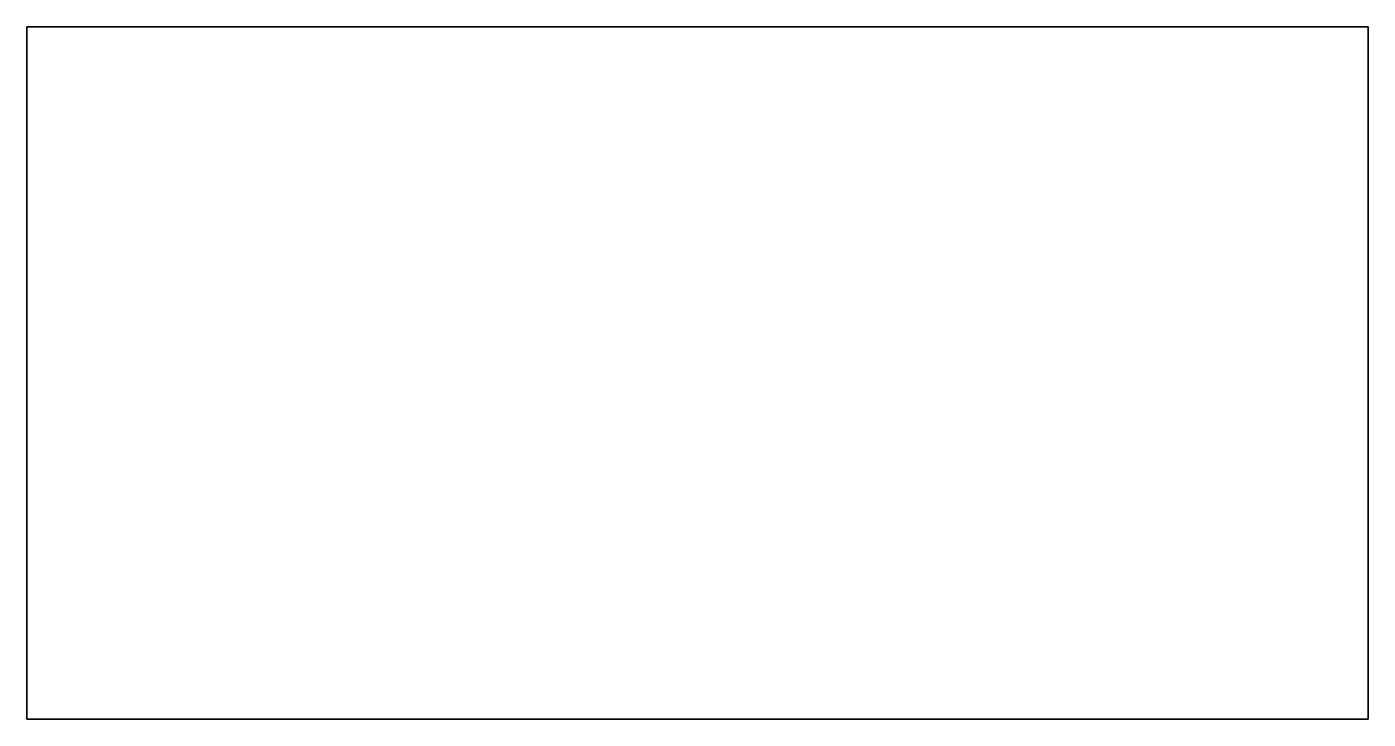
# Model space of a CAD drawing. Header units: metres. Extents: x -40 to 174, y -111 to 0.
import ezdxf

# ---------------------------------------------------------------- set-up
doc = ezdxf.new("R2010")
doc.units = ezdxf.units.M

msp = doc.modelspace()

# ---------------------------------------------------------------- linework, layer by layer
at = {"layer": 'Group#18'}
for points in [[(-40, 0, -10), (174.17, 0, -10), (174.17, 0, -20), (-40, 0, -20), (-40, 0, -10)], [(-40, 0, -20), (174.17, 0, -20), (174.17, -110.5, -20), (-40, -110.5, -20), (-40, 0, -20)], [(174.17, 0, -10), (-40, 0, -10), (-40, -110.5, -10), (174.17, -110.5, -10), (174.17, 0, -10)], [(-40, -110.5, -10), (-40, 0, -10), (-40, 0, -20), (-40, -110.5, -20), (-40, -110.5, -10)], [(174.17, 0, -10), (174.17, -110.5, -10), (174.17, -110.5, -20), (174.17, 0, -20), (174.17, 0, -10)], [(174.17, -110.5, -10), (-40, -110.5, -10), (-40, -110.5, -20), (174.17, -110.5, -20), (174.17, -110.5, -10)]]:
    msp.add_polyline3d(points, dxfattribs=at)

doc.saveas('drawing.dxf')
